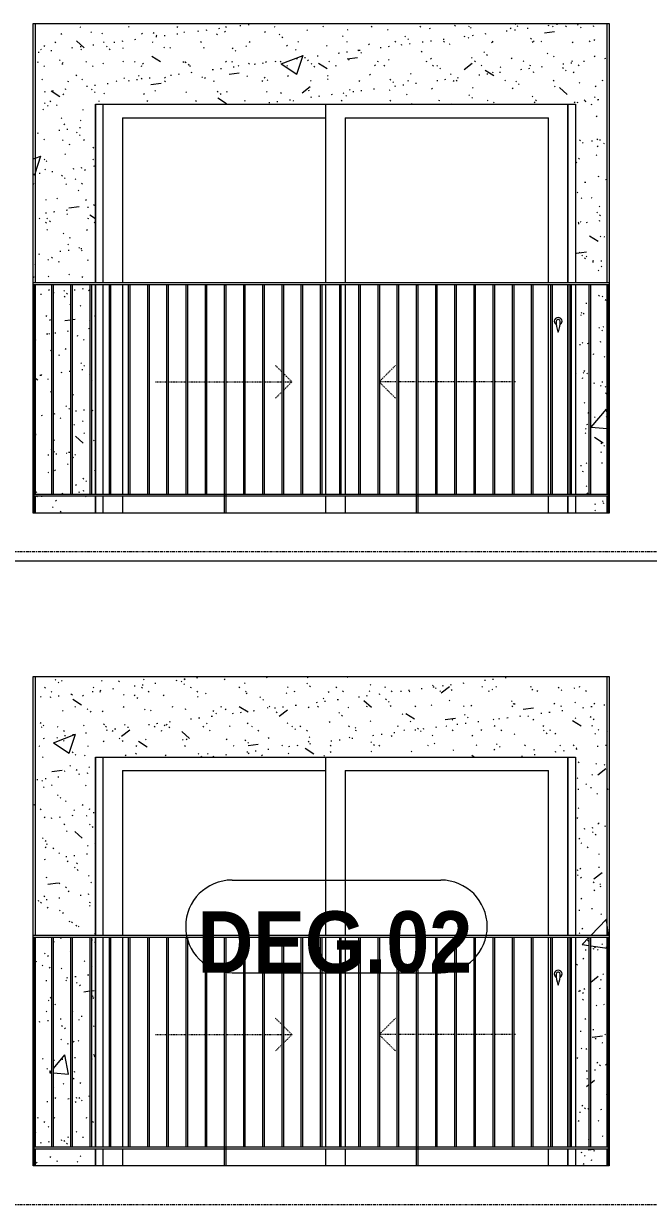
# Model space of a CAD drawing. Header units: millimetres. Extents: x -134153 to 99383, y -5233 to 35400.
# Drawn here: x -91703 to -88448, y 15800 to 21950 of the extents above; entities that cross this region are included whole.
import ezdxf

# ---------------------------------------------------------------- set-up
doc = ezdxf.new("R2010")
doc.units = ezdxf.units.MM
doc.linetypes.add('Centre', pattern=[31.75, 6.35, -4.7625, 15.875, -4.7625])
doc.linetypes.add('Dash', pattern=[6, 3, -3])
for name, color, linetype, lineweight in [('0-1', 7, 'Continuous', 5), ('A-DOOR', 31, 'Continuous', 9), ('A-DOOR-FRAM', 31, 'Continuous', 9), ('A-DOOR-HDLN', 31, 'Dash', 9), ('A-DOOR-IDEN', 31, 'Continuous', 9), ('A-FLOR-HRAL', 11, 'Continuous', 9), ('A-FLOR-LEVL-2', 51, 'Centre', 9), ('A-WALL', 113, 'Continuous', 9), ('A-WALL-PATT-1', 9, 'Continuous', 9), ('I-WALL-1', 7, 'Continuous', 9)]:
    doc.layers.add(name, color=color, linetype=linetype, lineweight=lineweight)
doc.styles.add('Arial_B_2', font='arialbd_0.ttf', dxfattribs={"width": 0.9, "height": 320})
pattern_1 = [(50, (-81864.4, 1200), (1165.98, -102.01), [121.92, -1341.12]), (355, (-81864.4, 1200), (-225.554, 1222.763), [97.536, -1072.896]), (100.451, (-81767.3, 1191.5), (940.433, 1120.746), [103.616, -1139.776]), (46.184, (-81864.4, 1525.1), (1734.91, -269.07), [182.88, -2011.68]), (96.636, (-81719.9, 1502.7), (1519.38, 1583.54), [155.42, -1709.66]), (351.184, (-81864.4, 1525.1), (1519.39, 1583.52), [146.3, -1609.34]), (21, (-81701.9, 1443.8), (970.33, -654.498), [121.92, -1341.12]), (326, (-81701.9, 1443.8), (395.53, 1178.804), [97.536, -1072.896]), (71.451, (-81621, 1389.3), (1365.87, 524.296), [103.616, -1139.776]), (37.5, (-81864.44, 1200), (19.767, 541.153), [53.645, -1006.246, 53.645, -1035.507, -1076.96]), (37.5, (-81864.44, 1200), (19.767, 541.153), [-2149.043, 53.645, -1023.315]), (7.5, (-81864.44, 1200), (427.646, 641.156), [53.645, -567.334, 53.645, -981.862, -410.464]), (7.5, (-81864.44, 1200), (427.646, 641.156), [-1656.486, 53.645, -356.82]), (327.5, (-82226.95, 1200), (867.782, -36.665), [53.645, -352.755, 53.645, -1214.323, -1682.496]), (327.5, (-82226.95, 1200), (867.782, -36.665), [-1674.368, 53.645, -1628.85]), (317.5, (-82389.5, 1200), (948.028, 162.73), [53.645, -474.675, 53.645, -788.416, -1194.816]), (317.5, (-82389.5, 1200), (948.028, 162.73), [-1370.38, 53.645, -1141.17])]
pattern_2 = [(37.5, (-81864.44, 1200), (-5.1206, 156.61216), [5.364, -118.181, 5.364, -132.812, -132.08]), (37.5, (-81864.44, 1200), (-5.1206, 156.61216), [-261.722, 5.364, -126.716]), (7.5, (-81864.44, 1200), (143.847, 229.3842), [5.364, -61.285, 5.364, -105.989, -42.672]), (7.5, (-81864.44, 1200), (143.847, 229.3842), [-178.003, 5.364, -37.308]), (327.5, (-81964.42, 1200), (253.1176, 0.4601), [5.364, -35.276, 5.364, -140.94, -191.008]), (327.5, (-81964.42, 1200), (253.1176, 0.4601), [-186.944, 5.364, -185.644]), (317.5, (-81964.42, 1200), (244.3381, 71.3376), [5.364, -14.956, 5.364, -90.546, -109.728]), (317.5, (-81964.42, 1200), (244.3381, 71.3376), [-116.23, 5.364, -104.364])]

# ---------------------------------------------------------------- blocks, each defined once
blk = doc.blocks.new('NCV_TKTC_TANG 6 - 8_rvt-3-TKCS_MẶT ĐỨNG HƯỚNG BẮC')
at = {"layer": 'A-WALL-PATT-1'}
h = blk.add_hatch(dxfattribs=at)
h.set_pattern_fill('FP_2', color=256, style=0, pattern_type=2)
h.set_pattern_definition(pattern_1)
h.paths.add_polyline_path([(-91647.6, 19400), (-91642.7, 19400), (-91643.2, 19490), (-91647.6, 19490)])
h.paths.add_polyline_path([(-91642.7, 19500), (-91642.7, 20590), (-91647.6, 20590), (-91647.6, 19500), (-91643.2, 19500)])
h.paths.add_polyline_path([(-91652.6, 20600), (-91642.7, 20600), (-91642.7, 21950), (-91652.6, 21950), (-91652.6, 20868.6)])
h = blk.add_hatch(dxfattribs=at)
h.set_pattern_fill('FP_3', color=256, style=0, pattern_type=2)
h.set_pattern_definition(pattern_2)
h.paths.add_polyline_path([(-91647.6, 19400), (-91642.7, 19400), (-91643.2, 19490), (-91647.6, 19490)])
h.paths.add_polyline_path([(-91642.7, 19500), (-91642.7, 20590), (-91647.6, 20590), (-91647.6, 19500), (-91643.2, 19500)])
h.paths.add_polyline_path([(-91652.6, 20600), (-91642.7, 20600), (-91642.7, 21950), (-91652.6, 21950), (-91652.6, 20868.6)])
h = blk.add_hatch(dxfattribs=at)
h.set_pattern_fill('FP_2', color=256, style=0, pattern_type=2)
h.set_pattern_definition(pattern_1)
h.paths.add_polyline_path([(-91642.7, 19400), (-91327.7, 19400), (-91327.7, 19490), (-91642.7, 19490)])
h.paths.add_polyline_path([(-88827.7, 19400), (-88662.7, 19400), (-88662.7, 19490), (-88827.7, 19490)])
h.paths.add_polyline_path([(-91357.6, 19500), (-91357.6, 20590), (-91447.6, 20590), (-91447.6, 19500)])
h.paths.add_polyline_path([(-88677.7, 19500), (-88662.7, 19500), (-88662.7, 20590), (-88747.6, 20590), (-88747.6, 19500), (-88680.8, 19500)])
h.paths.add_polyline_path([(-91547.6, 19500), (-91457.6, 19500), (-91457.6, 20590), (-91547.6, 20590), (-91547.6, 19764.6)])
h.paths.add_polyline_path([(-91557.6, 19500), (-91557.6, 20590), (-91642.7, 20590), (-91642.7, 19500), (-91608.2, 19500)])
h.paths.add_polyline_path([(-91327.7, 19500), (-91327.7, 20590), (-91347.6, 20590), (-91347.6, 19500)])
h.paths.add_polyline_path([(-88827.7, 19500), (-88757.6, 19500), (-88757.6, 20590), (-88827.7, 20590), (-88827.7, 19619.1)])
h.paths.add_polyline_path([(-91642.7, 20600), (-91327.7, 20600), (-91327.7, 21530), (-88827.7, 21530), (-88827.7, 20600), (-88662.7, 20600), (-88662.7, 21950), (-91642.7, 21950), (-91642.7, 20868.6)])
h = blk.add_hatch(dxfattribs=at)
h.set_pattern_fill('FP_3', color=256, style=0, pattern_type=2)
h.set_pattern_definition(pattern_2)
h.paths.add_polyline_path([(-91642.7, 19400), (-91327.7, 19400), (-91327.7, 19490), (-91642.7, 19490)])
h.paths.add_polyline_path([(-88827.7, 19400), (-88662.7, 19400), (-88662.7, 19490), (-88827.7, 19490)])
h.paths.add_polyline_path([(-91357.6, 19500), (-91357.6, 20590), (-91447.6, 20590), (-91447.6, 19500)])
h.paths.add_polyline_path([(-88677.7, 19500), (-88662.7, 19500), (-88662.7, 20590), (-88747.6, 20590), (-88747.6, 19500), (-88680.8, 19500)])
h.paths.add_polyline_path([(-91547.6, 19500), (-91457.6, 19500), (-91457.6, 20590), (-91547.6, 20590), (-91547.6, 19764.6)])
h.paths.add_polyline_path([(-91557.6, 19500), (-91557.6, 20590), (-91642.7, 20590), (-91642.7, 19500), (-91608.2, 19500)])
h.paths.add_polyline_path([(-91327.7, 19500), (-91327.7, 20590), (-91347.6, 20590), (-91347.6, 19500)])
h.paths.add_polyline_path([(-88827.7, 19500), (-88757.6, 19500), (-88757.6, 20590), (-88827.7, 20590), (-88827.7, 19619.1)])
h.paths.add_polyline_path([(-91642.7, 20600), (-91327.7, 20600), (-91327.7, 21530), (-88827.7, 21530), (-88827.7, 20600), (-88662.7, 20600), (-88662.7, 21950), (-91642.7, 21950), (-91642.7, 20868.6)])
h = blk.add_hatch(dxfattribs=at)
h.set_pattern_fill('FP_2', color=256, style=0, pattern_type=2)
h.set_pattern_definition(pattern_1)
h.paths.add_polyline_path([(-88662.7, 19400), (-88657.6, 19400), (-88657.6, 19490), (-88662.7, 19490), (-88662.7, 19412.8)])
h.paths.add_polyline_path([(-88657.6, 19500), (-88658.6, 20590), (-88662.7, 20590), (-88662.2, 19500)])
h.paths.add_polyline_path([(-88652.7, 20600), (-88654.1, 21950), (-88662.7, 21950), (-88662.7, 20600), (-88658.6, 20600)])
h = blk.add_hatch(dxfattribs=at)
h.set_pattern_fill('FP_3', color=256, style=0, pattern_type=2)
h.set_pattern_definition(pattern_2)
h.paths.add_polyline_path([(-88662.7, 19400), (-88657.6, 19400), (-88657.6, 19490), (-88662.7, 19490), (-88662.7, 19412.8)])
h.paths.add_polyline_path([(-88657.6, 19500), (-88658.6, 20590), (-88662.7, 20590), (-88662.2, 19500)])
h.paths.add_polyline_path([(-88652.7, 20600), (-88654.1, 21950), (-88662.7, 21950), (-88662.7, 20600), (-88658.6, 20600)])
at = {"layer": 'I-WALL-1'}
for p, q in [((-91642.7, 21950), (-91642.7, 20600)), ((-88662.7, 20600), (-88662.7, 21950)), ((-88652.7, 21950), (-88652.7, 20600)), ((-91327.7, 20600), (-91327.7, 21530)), ((-91327.7, 21530), (-88827.7, 21530)), ((-88827.7, 21530), (-88827.7, 20600)), ((-91642.7, 20590), (-91642.7, 19500)), ((-91327.7, 19500), (-91327.7, 20590)), ((-88827.7, 20590), (-88827.7, 19500)), ((-88662.7, 19500), (-88662.7, 20590)), ((-91642.7, 19490), (-91642.7, 19400)), ((-91327.7, 19400), (-91327.7, 19490)), ((-88827.7, 19490), (-88827.7, 19400)), ((-88662.7, 19400), (-88662.7, 19490))]:
    blk.add_line(p, q, dxfattribs=at)
blk = doc.blocks.new('NCV_TKTC_TANG 5_rvt-1-TKCS_MẶT ĐỨNG HƯỚNG BẮC')
at = {"layer": 'A-WALL-PATT-1'}
h = blk.add_hatch(dxfattribs=at)
h.set_pattern_fill('FP_3', color=256, style=0, pattern_type=2)
h.set_pattern_definition(pattern_2)
h.paths.add_polyline_path([(-91647.6, 16000), (-91642.7, 16000), (-91643.2, 16090), (-91647.6, 16090)])
h.paths.add_polyline_path([(-91642.7, 16100), (-91642.7, 17190), (-91647.6, 17190), (-91647.6, 16100), (-91643.2, 16100)])
h.paths.add_polyline_path([(-91652.6, 17200), (-91642.7, 17200), (-91642.7, 18550), (-91652.6, 18550), (-91652.6, 17556.7)])
h = blk.add_hatch(dxfattribs=at)
h.set_pattern_fill('FP_2', color=256, style=0, pattern_type=2)
h.set_pattern_definition(pattern_1)
h.paths.add_polyline_path([(-91642.7, 16000), (-91327.7, 16000), (-91327.7, 16090), (-91642.7, 16090)])
h.paths.add_polyline_path([(-88673.6, 16000), (-88662.7, 16000), (-88662.7, 16090), (-88827.7, 16090), (-88827.7, 16000)])
h.paths.add_polyline_path([(-91357.6, 16100), (-91357.6, 17190), (-91447.6, 17190), (-91447.6, 16100)])
h.paths.add_polyline_path([(-91347.6, 16100), (-91327.7, 16100), (-91327.7, 17190), (-91347.6, 17190), (-91347.6, 16452.7)])
h.paths.add_polyline_path([(-88827.7, 16100), (-88757.6, 16100), (-88757.6, 17190), (-88827.7, 17190), (-88827.7, 16219.1)])
h.paths.add_polyline_path([(-91608.2, 16100), (-91557.6, 16100), (-91557.6, 17190), (-91642.7, 17190), (-91642.7, 16100), (-91617.1, 16100)])
h.paths.add_polyline_path([(-88747.6, 16100), (-88662.7, 16100), (-88662.7, 17190), (-88747.6, 17190), (-88747.6, 16118.9)])
h.paths.add_polyline_path([(-91457.6, 16100), (-91457.6, 17190), (-91547.6, 17190), (-91547.6, 16100)])
h.paths.add_polyline_path([(-88827.7, 17200), (-88662.7, 17200), (-88662.7, 18550), (-91642.7, 18550), (-91642.7, 17200), (-91327.7, 17200), (-91327.7, 18130), (-88827.7, 18130), (-88827.7, 17556.7)])
h = blk.add_hatch(dxfattribs=at)
h.set_pattern_fill('FP_3', color=256, style=0, pattern_type=2)
h.set_pattern_definition(pattern_2)
h.paths.add_polyline_path([(-91642.7, 16000), (-91327.7, 16000), (-91327.7, 16090), (-91642.7, 16090)])
h.paths.add_polyline_path([(-88673.6, 16000), (-88662.7, 16000), (-88662.7, 16090), (-88827.7, 16090), (-88827.7, 16000)])
h.paths.add_polyline_path([(-91357.6, 16100), (-91357.6, 17190), (-91447.6, 17190), (-91447.6, 16100)])
h.paths.add_polyline_path([(-91347.6, 16100), (-91327.7, 16100), (-91327.7, 17190), (-91347.6, 17190), (-91347.6, 16452.7)])
h.paths.add_polyline_path([(-88827.7, 16100), (-88757.6, 16100), (-88757.6, 17190), (-88827.7, 17190), (-88827.7, 16219.1)])
h.paths.add_polyline_path([(-91608.2, 16100), (-91557.6, 16100), (-91557.6, 17190), (-91642.7, 17190), (-91642.7, 16100), (-91617.1, 16100)])
h.paths.add_polyline_path([(-88747.6, 16100), (-88662.7, 16100), (-88662.7, 17190), (-88747.6, 17190), (-88747.6, 16118.9)])
h.paths.add_polyline_path([(-91457.6, 16100), (-91457.6, 17190), (-91547.6, 17190), (-91547.6, 16100)])
h.paths.add_polyline_path([(-88827.7, 17200), (-88662.7, 17200), (-88662.7, 18550), (-91642.7, 18550), (-91642.7, 17200), (-91327.7, 17200), (-91327.7, 18130), (-88827.7, 18130), (-88827.7, 17556.7)])
h = blk.add_hatch(dxfattribs=at)
h.set_pattern_fill('FP_2', color=256, style=0, pattern_type=2)
h.set_pattern_definition(pattern_1)
h.paths.add_polyline_path([(-88662.7, 16000), (-88657.6, 16000), (-88657.6, 16090), (-88662.7, 16090), (-88662.7, 16012.8)])
h.paths.add_polyline_path([(-88657.6, 16100), (-88658.6, 17190), (-88662.7, 17190), (-88662.2, 16100)])
h.paths.add_polyline_path([(-88652.7, 17200), (-88654.1, 18550), (-88662.7, 18550), (-88662.7, 17200), (-88658.6, 17200)])
h = blk.add_hatch(dxfattribs=at)
h.set_pattern_fill('FP_3', color=256, style=0, pattern_type=2)
h.set_pattern_definition(pattern_2)
h.paths.add_polyline_path([(-88662.7, 16000), (-88657.6, 16000), (-88657.6, 16090), (-88662.7, 16090), (-88662.7, 16012.8)])
h.paths.add_polyline_path([(-88657.6, 16100), (-88658.6, 17190), (-88662.7, 17190), (-88662.2, 16100)])
h.paths.add_polyline_path([(-88652.7, 17200), (-88654.1, 18550), (-88662.7, 18550), (-88662.7, 17200), (-88658.6, 17200)])
at = {"layer": 'I-WALL-1'}
for p, q in [((-91642.7, 18550), (-91642.7, 17200)), ((-88662.7, 17200), (-88662.7, 18550)), ((-88652.7, 18550), (-88652.7, 17200)), ((-91327.7, 17200), (-91327.7, 18130)), ((-91327.7, 18130), (-88827.7, 18130)), ((-88827.7, 18130), (-88827.7, 17200)), ((-91642.7, 17190), (-91642.7, 16100)), ((-91327.7, 16100), (-91327.7, 17190)), ((-88827.7, 17190), (-88827.7, 16100)), ((-88662.7, 16100), (-88662.7, 17190)), ((-91642.7, 16090), (-91642.7, 16000)), ((-91327.7, 16000), (-91327.7, 16090)), ((-88827.7, 16090), (-88827.7, 16000)), ((-88662.7, 16000), (-88662.7, 16090))]:
    blk.add_line(p, q, dxfattribs=at)
blk = doc.blocks.new('DEG_02-DEG_03 - DEG_02-2500x2400mm-CỬA ĐI 02 CÁNH TRƯỢT-V24-TKCS_MẶT ĐỨNG HƯỚNG BẮC')
at = {"layer": 'A-DOOR'}
for p, q in [((-90127.6, 10400), (-90127.6, 11330)), ((-88867.6, 11330), (-88867.6, 10400)), ((-91187.6, 11260), (-91187.6, 10400)), ((-91187.6, 11260), (-90127.6, 11260)), ((-90027.6, 11260), (-90027.6, 10400)), ((-90027.6, 11260), (-88967.6, 11260)), ((-88967.6, 10400), (-88967.6, 11260)), ((-91187.6, 10390), (-91187.6, 9300)), ((-90127.6, 9300), (-90127.6, 10390)), ((-90027.6, 10390), (-90027.6, 9300)), ((-88967.6, 9300), (-88967.6, 10390)), ((-88867.6, 10390), (-88867.6, 9300)), ((-91187.6, 9290), (-91187.6, 9200)), ((-90127.6, 9200), (-90127.6, 9290)), ((-90027.6, 9290), (-90027.6, 9200)), ((-88967.6, 9200), (-88967.6, 9290)), ((-88867.6, 9290), (-88867.6, 9200))]:
    blk.add_line(p, q, dxfattribs=at)
at = {"layer": 'A-DOOR', "flags": 128}
blk.add_lwpolyline([(-88916.1, 10208.7), (-88916.1, 10208.7), (-88916.1, 10208.7), (-88916.1, 10208.7), (-88916.1, 10208.7), (-88916.1, 10208.7), (-88916.1, 10208.7), (-88916.2, 10208.7), (-88916.2, 10208.7), (-88916.2, 10208.7), (-88916.2, 10208.7), (-88916.3, 10208.7), (-88916.3, 10208.7), (-88916.3, 10208.7), (-88916.4, 10208.7), (-88916.4, 10208.7), (-88916.4, 10208.7), (-88916.5, 10208.7), (-88916.5, 10208.7), (-88916.6, 10208.7), (-88916.6, 10208.7), (-88916.7, 10208.7), (-88916.7, 10208.7), (-88916.8, 10208.7), (-88916.8, 10208.7), (-88916.9, 10208.7), (-88916.9, 10208.7), (-88917, 10208.7), (-88917, 10208.7), (-88917.1, 10208.7), (-88917.1, 10208.7), (-88917.2, 10208.7), (-88917.3, 10208.7), (-88917.3, 10208.7), (-88917.4, 10208.7), (-88917.4, 10208.7), (-88917.5, 10208.7), (-88917.5, 10208.7), (-88917.6, 10208.7), (-88917.7, 10208.7), (-88917.7, 10208.7), (-88917.8, 10208.7), (-88917.8, 10208.7), (-88917.9, 10208.7), (-88918, 10208.7), (-88918, 10208.7), (-88918.1, 10208.7), (-88918.1, 10208.7), (-88918.2, 10208.7), (-88918.2, 10208.7), (-88918.3, 10208.7), (-88918.3, 10208.7), (-88918.4, 10208.7), (-88918.4, 10208.7), (-88918.5, 10208.7), (-88918.5, 10208.7), (-88918.6, 10208.7), (-88918.6, 10208.7), (-88918.7, 10208.7), (-88918.7, 10208.7), (-88918.7, 10208.7), (-88918.8, 10208.7), (-88918.8, 10208.7), (-88918.8, 10208.7), (-88918.9, 10208.7), (-88918.9, 10208.7), (-88918.9, 10208.7), (-88919, 10208.7), (-88919, 10208.7), (-88919, 10208.7), (-88919, 10208.7), (-88919, 10208.7), (-88919, 10208.7), (-88919, 10208.7), (-88919.1, 10208.7), (-88919.1, 10208.7)], dxfattribs=at)
at = {"layer": 'A-DOOR'}
for centre, radius, start, end in [((-88917.6, 10200), 20, 0, 180), ((-88917.6, 10200), 20, 180, 240), ((-88919.1, 10199.2), 9.45, 90, 180), ((-88763.8, 10199.2), 164.8, 180, 199.13397), ((-88916.1, 10199.2), 9.45, 0, 90), ((-89071.4, 10199.2), 164.8, 340.86603, 0), ((-88917.6, 10200), 20, 300, 0), ((-88917.2, 10146), 2.34, 199.13397, 261.03098), ((-88917.9, 10146), 2.34, 278.96902, 340.86603)]:
    blk.add_arc(centre, radius, start, end, dxfattribs=at)
at = {"layer": 'A-DOOR-FRAM'}
for p, q in [((-91327.6, 11330), (-91327.6, 10400)), ((-91287.6, 10400), (-91287.6, 11330)), ((-88867.6, 10400), (-88867.6, 11330)), ((-91327.6, 10390), (-91327.6, 9300)), ((-91287.6, 9300), (-91287.6, 10390)), ((-88867.6, 9300), (-88867.6, 10390)), ((-91327.6, 9290), (-91327.6, 9200)), ((-91287.6, 9200), (-91287.6, 9290)), ((-88867.6, 9200), (-88867.6, 9290))]:
    blk.add_line(p, q, dxfattribs=at)
at = {"layer": 'A-DOOR-HDLN'}
for p, q in [((-90357.6, 9937), (-90389.7, 9969.1)), ((-89847.6, 9887), (-89765.5, 9969.1)), ((-90304.8, 9884.2), (-90347.6, 9927)), ((-91014.8, 9884.2), (-90957.6, 9884.2)), ((-90947.6, 9884.2), (-90857.6, 9884.2)), ((-90847.6, 9884.2), (-90757.6, 9884.2)), ((-90747.6, 9884.2), (-90657.6, 9884.2)), ((-90647.6, 9884.2), (-90557.6, 9884.2)), ((-90547.6, 9884.2), (-90457.6, 9884.2)), ((-90447.6, 9884.2), (-90357.6, 9884.2)), ((-90304.8, 9884.2), (-90347.6, 9841.5)), ((-90347.6, 9884.2), (-90304.8, 9884.2)), ((-89757.6, 9884.2), (-89847.6, 9884.2)), ((-89847.6, 9881.5), (-89765.5, 9799.4)), ((-89657.6, 9884.2), (-89747.6, 9884.2)), ((-89557.6, 9884.2), (-89647.6, 9884.2)), ((-89457.6, 9884.2), (-89547.6, 9884.2)), ((-89357.6, 9884.2), (-89447.6, 9884.2)), ((-89257.6, 9884.2), (-89347.6, 9884.2)), ((-89157.6, 9884.2), (-89247.6, 9884.2)), ((-89140.3, 9884.2), (-89147.6, 9884.2)), ((-90357.6, 9831.5), (-90389.7, 9799.4))]:
    blk.add_line(p, q, dxfattribs=at)
blk = doc.blocks.new('Railing - 10mm-1251313-TKCS_MẶT ĐỨNG HƯỚNG BẮC')
at = {"layer": 'A-FLOR-HRAL'}
for p, q in [((-60830.064287, 5900), (-60830.064287, 6990)), ((-60820.064287, 6990), (-60820.064287, 5900))]:
    blk.add_line(p, q, dxfattribs=at)
blk = doc.blocks.new('Railing - 50 x 10mm-1251315-TKCS_MẶT ĐỨNG HƯỚNG BẮC')
at = {"layer": 'A-FLOR-HRAL'}
for p, q in [((-59897.564287, 6990), (-59907.564287, 6990)), ((-59907.564287, 5800), (-59907.564287, 6990)), ((-59897.564287, 6990), (-59897.564287, 5800))]:
    blk.add_line(p, q, dxfattribs=at)
blk = doc.blocks.new('Railing - 50 x 10mm-V58-TKCS_MẶT ĐỨNG HƯỚNG BẮC')
at = {"layer": 'A-FLOR-HRAL'}
for q in [(-69052.635618, 6990), (-69047.564287, 5800)]:
    blk.add_line((-69047.564287, 6990), q, dxfattribs=at)
blk = doc.blocks.new('Railing - 50 x 10mm-V55-TKCS_MẶT ĐỨNG HƯỚNG BẮC')
at = {"layer": 'A-FLOR-HRAL'}
for p in [(-57852.564287, 6990), (-57857.564287, 5800)]:
    blk.add_line(p, (-57857.564287, 6990), dxfattribs=at)
blk = doc.blocks.new('Railing - Railing-3262208-TKCS_MẶT ĐỨNG HƯỚNG BẮC')
at = {"layer": 'A-FLOR-HRAL'}
for p, q in [((-91652.6, 16100), (-88652.6, 16100)), ((-91652.6, 16090), (-88652.6, 16090)), ((-88652.6, 16100), (-88652.6, 16090))]:
    blk.add_line(p, q, dxfattribs=at)
at = {"extrusion": (0, 0, -1), "zscale": -1}
for name, p in [('Railing - 50 x 10mm-V55-TKCS_MẶT ĐỨNG HƯỚNG BẮC', (149505.1, 10200)), ('Railing - 10mm-1251313-TKCS_MẶT ĐỨNG HƯỚNG BẮC', (152377.6, 10200)), ('Railing - 10mm-1251313-TKCS_MẶT ĐỨNG HƯỚNG BẮC', (152277.6, 10200)), ('Railing - 10mm-1251313-TKCS_MẶT ĐỨNG HƯỚNG BẮC', (152177.6, 10200)), ('Railing - 10mm-1251313-TKCS_MẶT ĐỨNG HƯỚNG BẮC', (152077.6, 10200)), ('Railing - 10mm-1251313-TKCS_MẶT ĐỨNG HƯỚNG BẮC', (151977.6, 10200)), ('Railing - 10mm-1251313-TKCS_MẶT ĐỨNG HƯỚNG BẮC', (151877.6, 10200)), ('Railing - 10mm-1251313-TKCS_MẶT ĐỨNG HƯỚNG BẮC', (151777.6, 10200)), ('Railing - 10mm-1251313-TKCS_MẶT ĐỨNG HƯỚNG BẮC', (151677.6, 10200)), ('Railing - 10mm-1251313-TKCS_MẶT ĐỨNG HƯỚNG BẮC', (151577.6, 10200)), ('Railing - 50 x 10mm-1251315-TKCS_MẶT ĐỨNG HƯỚNG BẮC', (150555.1, 10200)), ('Railing - 10mm-1251313-TKCS_MẶT ĐỨNG HƯỚNG BẮC', (151377.6, 10200)), ('Railing - 10mm-1251313-TKCS_MẶT ĐỨNG HƯỚNG BẮC', (151277.6, 10200)), ('Railing - 10mm-1251313-TKCS_MẶT ĐỨNG HƯỚNG BẮC', (151177.6, 10200)), ('Railing - 10mm-1251313-TKCS_MẶT ĐỨNG HƯỚNG BẮC', (151077.6, 10200)), ('Railing - 10mm-1251313-TKCS_MẶT ĐỨNG HƯỚNG BẮC', (150977.6, 10200)), ('Railing - 10mm-1251313-TKCS_MẶT ĐỨNG HƯỚNG BẮC', (150877.6, 10200)), ('Railing - 10mm-1251313-TKCS_MẶT ĐỨNG HƯỚNG BẮC', (150777.6, 10200)), ('Railing - 10mm-1251313-TKCS_MẶT ĐỨNG HƯỚNG BẮC', (150677.6, 10200)), ('Railing - 10mm-1251313-TKCS_MẶT ĐỨNG HƯỚNG BẮC', (150577.6, 10200)), ('Railing - 50 x 10mm-1251315-TKCS_MẶT ĐỨNG HƯỚNG BẮC', (149555.1, 10200)), ('Railing - 10mm-1251313-TKCS_MẶT ĐỨNG HƯỚNG BẮC', (150377.6, 10200)), ('Railing - 10mm-1251313-TKCS_MẶT ĐỨNG HƯỚNG BẮC', (150277.6, 10200)), ('Railing - 10mm-1251313-TKCS_MẶT ĐỨNG HƯỚNG BẮC', (150177.6, 10200)), ('Railing - 10mm-1251313-TKCS_MẶT ĐỨNG HƯỚNG BẮC', (150077.6, 10200)), ('Railing - 10mm-1251313-TKCS_MẶT ĐỨNG HƯỚNG BẮC', (149977.6, 10200)), ('Railing - 10mm-1251313-TKCS_MẶT ĐỨNG HƯỚNG BẮC', (149877.6, 10200)), ('Railing - 10mm-1251313-TKCS_MẶT ĐỨNG HƯỚNG BẮC', (149777.6, 10200)), ('Railing - 10mm-1251313-TKCS_MẶT ĐỨNG HƯỚNG BẮC', (149677.6, 10200)), ('Railing - 10mm-1251313-TKCS_MẶT ĐỨNG HƯỚNG BẮC', (149577.6, 10200)), ('Railing - 50 x 10mm-V58-TKCS_MẶT ĐỨNG HƯỚNG BẮC', (157705.1, 10200))]:
    blk.add_blockref(name, p, dxfattribs=at)
blk = doc.blocks.new('Top Rail Type - Top Rail_Internal_-3262209-TKCS_MẶT ĐỨNG HƯỚNG BẮC')
at = {"layer": 'A-FLOR-HRAL'}
for p, q in [((-88652.6, 17200), (-91652.6, 17200)), ((-88652.6, 17190), (-91652.6, 17190)), ((-88652.6, 17200), (-88652.6, 17190))]:
    blk.add_line(p, q, dxfattribs=at)
blk = doc.blocks.new('Railing - Railing-3821443-TKCS_MẶT ĐỨNG HƯỚNG BẮC')
at = {"layer": 'A-FLOR-HRAL'}
for p, q in [((-91652.6, 19500), (-88652.6, 19500)), ((-88652.6, 19500), (-88652.6, 19490)), ((-91652.6, 19490), (-88652.6, 19490))]:
    blk.add_line(p, q, dxfattribs=at)
at = {"extrusion": (0, 0, -1), "zscale": -1}
for name, p in [('Railing - 50 x 10mm-V55-TKCS_MẶT ĐỨNG HƯỚNG BẮC', (149505.1, 13600)), ('Railing - 10mm-1251313-TKCS_MẶT ĐỨNG HƯỚNG BẮC', (152377.6, 13600)), ('Railing - 10mm-1251313-TKCS_MẶT ĐỨNG HƯỚNG BẮC', (152277.6, 13600)), ('Railing - 10mm-1251313-TKCS_MẶT ĐỨNG HƯỚNG BẮC', (152177.6, 13600)), ('Railing - 10mm-1251313-TKCS_MẶT ĐỨNG HƯỚNG BẮC', (152077.6, 13600)), ('Railing - 10mm-1251313-TKCS_MẶT ĐỨNG HƯỚNG BẮC', (151977.6, 13600)), ('Railing - 10mm-1251313-TKCS_MẶT ĐỨNG HƯỚNG BẮC', (151877.6, 13600)), ('Railing - 10mm-1251313-TKCS_MẶT ĐỨNG HƯỚNG BẮC', (151777.6, 13600)), ('Railing - 10mm-1251313-TKCS_MẶT ĐỨNG HƯỚNG BẮC', (151677.6, 13600)), ('Railing - 10mm-1251313-TKCS_MẶT ĐỨNG HƯỚNG BẮC', (151577.6, 13600)), ('Railing - 50 x 10mm-1251315-TKCS_MẶT ĐỨNG HƯỚNG BẮC', (150555.1, 13600)), ('Railing - 10mm-1251313-TKCS_MẶT ĐỨNG HƯỚNG BẮC', (151377.6, 13600)), ('Railing - 10mm-1251313-TKCS_MẶT ĐỨNG HƯỚNG BẮC', (151277.6, 13600)), ('Railing - 10mm-1251313-TKCS_MẶT ĐỨNG HƯỚNG BẮC', (151177.6, 13600)), ('Railing - 10mm-1251313-TKCS_MẶT ĐỨNG HƯỚNG BẮC', (151077.6, 13600)), ('Railing - 10mm-1251313-TKCS_MẶT ĐỨNG HƯỚNG BẮC', (150977.6, 13600)), ('Railing - 10mm-1251313-TKCS_MẶT ĐỨNG HƯỚNG BẮC', (150877.6, 13600)), ('Railing - 10mm-1251313-TKCS_MẶT ĐỨNG HƯỚNG BẮC', (150777.6, 13600)), ('Railing - 10mm-1251313-TKCS_MẶT ĐỨNG HƯỚNG BẮC', (150677.6, 13600)), ('Railing - 10mm-1251313-TKCS_MẶT ĐỨNG HƯỚNG BẮC', (150577.6, 13600)), ('Railing - 50 x 10mm-1251315-TKCS_MẶT ĐỨNG HƯỚNG BẮC', (149555.1, 13600)), ('Railing - 10mm-1251313-TKCS_MẶT ĐỨNG HƯỚNG BẮC', (150377.6, 13600)), ('Railing - 10mm-1251313-TKCS_MẶT ĐỨNG HƯỚNG BẮC', (150277.6, 13600)), ('Railing - 10mm-1251313-TKCS_MẶT ĐỨNG HƯỚNG BẮC', (150177.6, 13600)), ('Railing - 10mm-1251313-TKCS_MẶT ĐỨNG HƯỚNG BẮC', (150077.6, 13600)), ('Railing - 10mm-1251313-TKCS_MẶT ĐỨNG HƯỚNG BẮC', (149977.6, 13600)), ('Railing - 10mm-1251313-TKCS_MẶT ĐỨNG HƯỚNG BẮC', (149877.6, 13600)), ('Railing - 10mm-1251313-TKCS_MẶT ĐỨNG HƯỚNG BẮC', (149777.6, 13600)), ('Railing - 10mm-1251313-TKCS_MẶT ĐỨNG HƯỚNG BẮC', (149677.6, 13600)), ('Railing - 10mm-1251313-TKCS_MẶT ĐỨNG HƯỚNG BẮC', (149577.6, 13600)), ('Railing - 50 x 10mm-V58-TKCS_MẶT ĐỨNG HƯỚNG BẮC', (157705.1, 13600))]:
    blk.add_blockref(name, p, dxfattribs=at)
blk = doc.blocks.new('Top Rail Type - Top Rail_Internal_-3821444-TKCS_MẶT ĐỨNG HƯỚNG BẮC')
at = {"layer": 'A-FLOR-HRAL'}
for p, q in [((-88652.6, 20600), (-91652.6, 20600)), ((-88652.6, 20590), (-91652.6, 20590)), ((-88652.6, 20600), (-88652.6, 20590))]:
    blk.add_line(p, q, dxfattribs=at)
blk = doc.blocks.new('STN_Door Tag - STN_Door Tag-1788670-TKCS_MẶT ĐỨNG HƯỚNG BẮC')
at = {"layer": 'A-DOOR-IDEN'}
for p, q in [((-102166.7, 10689.1), (-101078.6, 10689.1)), ((-102166.7, 10206.1), (-101078.6, 10206.1))]:
    blk.add_line(p, q, dxfattribs=at)
for centre, start, end in [((-102166.7, 10447.6), 90, 270), ((-101078.6, 10447.6), 270, 90)]:
    blk.add_arc(centre, 241.5, start, end, dxfattribs=at)

msp = doc.modelspace()

# ---------------------------------------------------------------- linework, layer by layer
at = {"layer": 'A-FLOR-LEVL-2'}
for p, q in [((-134152.6, 19200), (-25724.3, 19200)), ((-134152.6, 15800), (-25724.3, 15800))]:
    msp.add_line(p, q, dxfattribs=at)
at = {"layer": 'A-WALL'}
for p, q in [((-91652.6, 21950), (-88652.5, 21950)), ((-91652.6, 19400), (-91652.6, 21950)), ((-88652.5, 21950), (-88652.5, 19400)), ((-88652.5, 19400), (-91652.6, 19400)), ((-84852.6, 19150), (-98652.6, 19150)), ((-84852.6, 19150), (-88452.6, 19150)), ((-91652.6, 18550), (-88652.5, 18550)), ((-91652.6, 16000), (-91652.6, 18550)), ((-88652.5, 18550), (-88652.5, 16000)), ((-88652.5, 16000), (-91652.6, 16000))]:
    msp.add_line(p, q, dxfattribs=at)

# ---------------------------------------------------------------- block references
at = {"layer": '0-1'}
for name in ['NCV_TKTC_TANG 6 - 8_rvt-3-TKCS_MẶT ĐỨNG HƯỚNG BẮC', 'NCV_TKTC_TANG 5_rvt-1-TKCS_MẶT ĐỨNG HƯỚNG BẮC']:
    msp.add_blockref(name, (0, 0), dxfattribs=at)
at = {"layer": 'A-DOOR'}
for p in [(0, 10200), (0, 6800)]:
    msp.add_blockref('DEG_02-DEG_03 - DEG_02-2500x2400mm-CỬA ĐI 02 CÁNH TRƯỢT-V24-TKCS_MẶT ĐỨNG HƯỚNG BẮC', p, dxfattribs=at)
at = {"layer": 'A-DOOR-IDEN'}
msp.add_blockref('STN_Door Tag - STN_Door Tag-1788670-TKCS_MẶT ĐỨNG HƯỚNG BẮC', (11550, 6800), dxfattribs=at)
at = {"layer": 'A-FLOR-HRAL'}
for name in ['Top Rail Type - Top Rail_Internal_-3821444-TKCS_MẶT ĐỨNG HƯỚNG BẮC', 'Railing - Railing-3821443-TKCS_MẶT ĐỨNG HƯỚNG BẮC', 'Top Rail Type - Top Rail_Internal_-3262209-TKCS_MẶT ĐỨNG HƯỚNG BẮC', 'Railing - Railing-3262208-TKCS_MẶT ĐỨNG HƯỚNG BẮC']:
    msp.add_blockref(name, (0, 0), dxfattribs=at)

# ---------------------------------------------------------------- texts
at = {"layer": 'A-DOOR-IDEN', "insert": (-90080.8, 17164.6), "char_height": 320, "width": 1467.36, "attachment_point": 5, "line_spacing_factor": 0.936439, "style": 'Arial_B_2'}
msp.add_mtext('\\pt7.2,14.4,21.6,28.8,36,43.2,50.4,57.6,64.8,72,79.2,86.4,93.6,100.8,108,115.2,122.4,129.6,136.8,144,151.2,158.4,165.6,172.8,180,187.2,194.4,201.6,208.8,216,223.2,230.4;DEG.02', dxfattribs=at)

doc.saveas('drawing.dxf')
